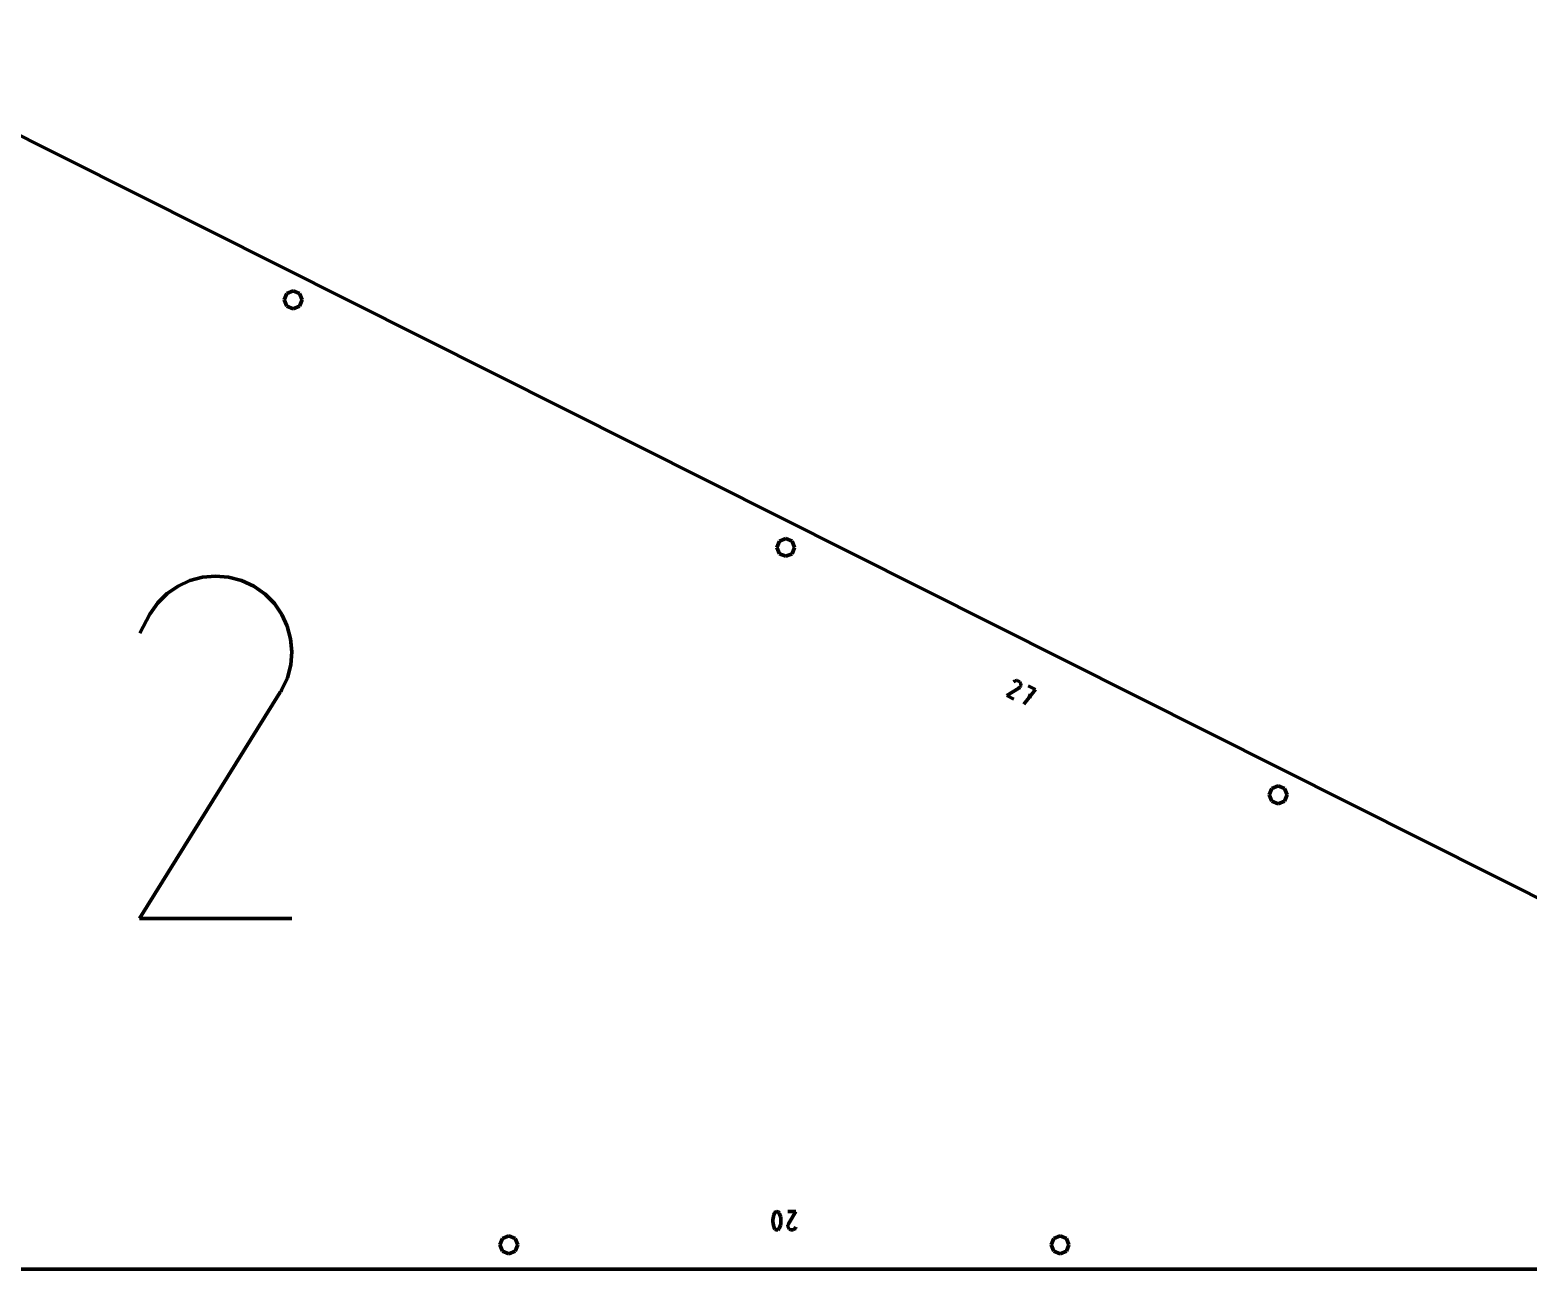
# Model space of a CAD drawing. Header units: inches. Extents: x -100 to 100, y -100 to -26.
# Drawn here: x -36.35 to -22.77, y -99.94 to -88.7 of the extents above; entities that cross this region are included whole.
import ezdxf

# ---------------------------------------------------------------- set-up
doc = ezdxf.new("R2010")
doc.units = ezdxf.units.IN
doc.header["$MEASUREMENT"] = 0
for name, color, linetype, lineweight in [('annotation', 7, 'Continuous', 0), ('boundary', 7, 'Continuous', 0), ('hole', 7, 'Continuous', 0)]:
    doc.layers.add(name, color=color, linetype=linetype, lineweight=lineweight)

msp = doc.modelspace()

# ---------------------------------------------------------------- linework, layer by layer
at = {"layer": 'annotation', "color": 1, "lineweight": 70}
for p, q in [((-35.010927, -93.743223), (-35.10893, -93.810803)), ((-34.903807, -93.693851), (-35.010927, -93.743223)), ((-34.790193, -93.663371), (-34.903807, -93.693851)), ((-34.67271, -93.652462), (-34.790193, -93.663371)), ((-34.553981, -93.661808), (-34.67271, -93.652462)), ((-34.43663, -93.692089), (-34.553981, -93.661808)), ((-34.32328, -93.743988), (-34.43663, -93.692089)), ((-34.2219, -93.815977), (-34.32328, -93.743988)), ((-34.32328, -93.743988), (-34.32328, -93.743988)), ((-35.195194, -93.895912), (-35.267093, -93.997866)), ((-35.10893, -93.810803), (-35.195194, -93.895912)), ((-34.137135, -93.902364), (-34.2219, -93.815977)), ((-34.06974, -94.0005), (-34.137135, -93.902364)), ((-35.267093, -93.997866), (-35.357695, -94.171665)), ((-34.020467, -94.107739), (-34.06974, -94.0005)), ((-33.990071, -94.221433), (-34.020467, -94.107739)), ((-33.979304, -94.338933), (-33.990071, -94.221433)), ((-33.988922, -94.457594), (-33.979304, -94.338933)), ((-34.072323, -94.687801), (-34.019677, -94.574765)), ((-34.019677, -94.574765), (-33.988922, -94.457594)), ((-35.359643, -96.75936), (-34.084598, -94.706701)), ((-34.084598, -94.706701), (-34.083074, -94.704815)), ((-34.084598, -94.706701), (-34.084598, -94.706701)), ((-34.083074, -94.704815), (-34.081612, -94.702913)), ((-34.081612, -94.702913), (-34.080204, -94.700978)), ((-34.080204, -94.700978), (-34.078838, -94.698996)), ((-34.078838, -94.698996), (-34.077506, -94.69695)), ((-34.077506, -94.69695), (-34.076198, -94.694823)), ((-34.076198, -94.694823), (-34.074905, -94.6926)), ((-34.074905, -94.6926), (-34.073617, -94.690265)), ((-34.073617, -94.690265), (-34.072323, -94.687801)), ((-34.072323, -94.687801), (-34.072323, -94.687801)), ((-27.494458, -94.736375), (-27.384262, -94.668889)), ((-27.423756, -94.606635), (-27.432257, -94.612765)), ((-27.417873, -94.603488), (-27.423756, -94.606635)), ((-27.411709, -94.601492), (-27.417873, -94.603488)), ((-27.405403, -94.600615), (-27.411709, -94.601492)), ((-27.399099, -94.600826), (-27.405403, -94.600615)), ((-27.392939, -94.602097), (-27.399099, -94.600826)), ((-27.387063, -94.604395), (-27.392939, -94.602097)), ((-27.381614, -94.607691), (-27.387063, -94.604395)), ((-27.384262, -94.668889), (-27.384144, -94.668835)), ((-27.384262, -94.668889), (-27.384262, -94.668889)), ((-27.384144, -94.668835), (-27.384029, -94.668779)), ((-27.384029, -94.668779), (-27.383915, -94.668721)), ((-27.383915, -94.668721), (-27.383802, -94.668659)), ((-27.383802, -94.668659), (-27.383689, -94.668593)), ((-27.383689, -94.668593), (-27.383576, -94.668523)), ((-27.383576, -94.668523), (-27.383461, -94.668447)), ((-27.383461, -94.668447), (-27.383343, -94.668367)), ((-27.383343, -94.668367), (-27.383222, -94.66828)), ((-27.383222, -94.66828), (-27.377993, -94.664142)), ((-27.383222, -94.66828), (-27.383222, -94.66828)), ((-27.376733, -94.611955), (-27.381614, -94.607691)), ((-27.377993, -94.664142), (-27.373711, -94.659281)), ((-27.372562, -94.617156), (-27.376733, -94.611955)), ((-27.373711, -94.659281), (-27.370404, -94.653842)), ((-27.369445, -94.623029), (-27.372562, -94.617156)), ((-27.372562, -94.617156), (-27.372562, -94.617156)), ((-27.370404, -94.653842), (-27.368098, -94.647968)), ((-27.367468, -94.629191), (-27.369445, -94.623029)), ((-27.368098, -94.647968), (-27.366822, -94.641806)), ((-27.366602, -94.635499), (-27.367468, -94.629191)), ((-27.366822, -94.641806), (-27.366602, -94.635499)), ((-27.33982, -94.814042), (-27.232243, -94.682151)), ((-27.232243, -94.682151), (-27.298266, -94.64899)), ((-27.428519, -94.769493), (-27.494458, -94.736375)), ((-27.26545, -94.748266), (-27.298457, -94.731688)), ((-33.979773, -96.75936), (-35.359643, -96.75936)), ((-29.610999, -99.460134), (-29.614205, -99.47589)), ((-29.60619, -99.444689), (-29.610999, -99.460134)), ((-29.599777, -99.429679), (-29.60619, -99.444689)), ((-29.597628, -99.426124), (-29.599777, -99.429679)), ((-29.599777, -99.429679), (-29.599777, -99.429679)), ((-29.59495, -99.423091), (-29.597628, -99.426124)), ((-29.591832, -99.42061), (-29.59495, -99.423091)), ((-29.588365, -99.41871), (-29.591832, -99.42061)), ((-29.584638, -99.417421), (-29.588365, -99.41871)), ((-29.580741, -99.416772), (-29.584638, -99.417421)), ((-29.576764, -99.416792), (-29.580741, -99.416772)), ((-29.572796, -99.417511), (-29.576764, -99.416792)), ((-29.568927, -99.418957), (-29.572796, -99.417511)), ((-29.568927, -99.418957), (-29.568927, -99.418957)), ((-29.567381, -99.419782), (-29.568927, -99.418957)), ((-29.565914, -99.420709), (-29.567381, -99.419782)), ((-29.564528, -99.421732), (-29.565914, -99.420709)), ((-29.563228, -99.422848), (-29.564528, -99.421732)), ((-29.562018, -99.424053), (-29.563228, -99.422848)), ((-29.560902, -99.425342), (-29.562018, -99.424053)), ((-29.559883, -99.426711), (-29.560902, -99.425342)), ((-29.558965, -99.428154), (-29.559883, -99.426711)), ((-29.558153, -99.429669), (-29.558965, -99.428154)), ((-29.551771, -99.44471), (-29.558153, -99.429669)), ((-29.558153, -99.429669), (-29.558153, -99.429669)), ((-29.546985, -99.460178), (-29.551771, -99.44471)), ((-29.543794, -99.475949), (-29.546985, -99.460178)), ((-29.479745, -99.41676), (-29.405808, -99.41676)), ((-29.405808, -99.41676), (-29.474128, -99.526746)), ((-29.614205, -99.47589), (-29.615808, -99.491834)), ((-29.615808, -99.491834), (-29.615808, -99.507843)), ((-29.615808, -99.507843), (-29.614205, -99.523794)), ((-29.614205, -99.523794), (-29.610999, -99.539563)), ((-29.610999, -99.539563), (-29.60619, -99.555029)), ((-29.60619, -99.555029), (-29.599777, -99.570067)), ((-29.599777, -99.570067), (-29.599777, -99.570067)), ((-29.599777, -99.570067), (-29.598962, -99.571584)), ((-29.598962, -99.571584), (-29.598037, -99.573035)), ((-29.598037, -99.573035), (-29.59701, -99.574412)), ((-29.59701, -99.574412), (-29.595889, -99.575709)), ((-29.595889, -99.575709), (-29.594679, -99.576917)), ((-29.594679, -99.576917), (-29.593388, -99.57803)), ((-29.593388, -99.57803), (-29.592022, -99.57904)), ((-29.592022, -99.57904), (-29.59059, -99.579941)), ((-29.59059, -99.579941), (-29.589097, -99.580726)), ((-29.589097, -99.580726), (-29.589097, -99.580726)), ((-29.589097, -99.580726), (-29.585197, -99.582204)), ((-29.585197, -99.582204), (-29.581206, -99.582947)), ((-29.581206, -99.582947), (-29.577211, -99.582985)), ((-29.577211, -99.582985), (-29.573303, -99.582347)), ((-29.573303, -99.582347), (-29.569569, -99.581063)), ((-29.569569, -99.581063), (-29.566099, -99.579163)), ((-29.566099, -99.579163), (-29.56298, -99.576675)), ((-29.56298, -99.576675), (-29.560302, -99.57363)), ((-29.560302, -99.57363), (-29.558153, -99.570056)), ((-29.558153, -99.570056), (-29.551771, -99.555049)), ((-29.558153, -99.570056), (-29.558153, -99.570056)), ((-29.551771, -99.555049), (-29.546985, -99.539607)), ((-29.546985, -99.539607), (-29.543794, -99.523853)), ((-29.542199, -99.491901), (-29.543794, -99.475949)), ((-29.543794, -99.523853), (-29.542199, -99.50791)), ((-29.542199, -99.50791), (-29.542199, -99.491901)), ((-29.479254, -99.540094), (-29.47977, -99.546452)), ((-29.47977, -99.546452), (-29.479193, -99.552748)), ((-29.477607, -99.533815), (-29.479254, -99.540094)), ((-29.479193, -99.552748), (-29.477564, -99.55884)), ((-29.474786, -99.527759), (-29.477607, -99.533815)), ((-29.477564, -99.55884), (-29.474924, -99.564586)), ((-29.474924, -99.564586), (-29.471313, -99.569844)), ((-29.474716, -99.527627), (-29.474786, -99.527759)), ((-29.474786, -99.527759), (-29.474786, -99.527759)), ((-29.474647, -99.527502), (-29.474716, -99.527627)), ((-29.474578, -99.527382), (-29.474647, -99.527502)), ((-29.474508, -99.527269), (-29.474578, -99.527382)), ((-29.474437, -99.527159), (-29.474508, -99.527269)), ((-29.474363, -99.527053), (-29.474437, -99.527159)), ((-29.474288, -99.526949), (-29.474363, -99.527053)), ((-29.47421, -99.526847), (-29.474288, -99.526949)), ((-29.474128, -99.526746), (-29.47421, -99.526847)), ((-29.474128, -99.526746), (-29.474128, -99.526746)), ((-29.471313, -99.569844), (-29.466771, -99.574473)), ((-29.466771, -99.574473), (-29.461339, -99.57833)), ((-29.461339, -99.57833), (-29.461339, -99.57833)), ((-29.461339, -99.57833), (-29.455265, -99.581111)), ((-29.455265, -99.581111), (-29.448977, -99.582734)), ((-29.448977, -99.582734), (-29.442616, -99.583234)), ((-29.442616, -99.583234), (-29.436321, -99.58265)), ((-29.436321, -99.58265), (-29.430233, -99.581017)), ((-29.430233, -99.581017), (-29.424493, -99.578371)), ((-29.424493, -99.578371), (-29.419242, -99.57475)), ((-29.419242, -99.57475), (-29.41462, -99.57019)), ((-29.41462, -99.57019), (-29.410767, -99.564727)), ((-29.410767, -99.564727), (-29.405913, -99.555414))]:
    msp.add_line(p, q, dxfattribs=at)
at = {"layer": 'boundary', "color": 5, "lineweight": 70}
for p, q in [((-15.979199, -99.9375), (-38.354745, -88.699124)), ((-43.042434, -99.9375), (-15.979199, -99.9375))]:
    msp.add_line(p, q, dxfattribs=at)
at = {"layer": 'hole', "color": 5, "lineweight": 70}
for p, q in [((-34.048463, -91.147569), (-34.024686, -91.090166)), ((-34.024686, -91.204971), (-34.048463, -91.147569)), ((-34.024686, -91.090166), (-33.967284, -91.06639)), ((-33.967284, -91.06639), (-33.909881, -91.090166)), ((-33.909881, -91.090166), (-33.886104, -91.147569)), ((-33.886104, -91.147569), (-33.909881, -91.204971)), ((-33.967284, -91.228748), (-34.024686, -91.204971)), ((-33.909881, -91.204971), (-33.967284, -91.228748)), ((-29.580376, -93.391717), (-29.556599, -93.334314)), ((-29.556599, -93.334314), (-29.499197, -93.310538)), ((-29.499197, -93.310538), (-29.441794, -93.334314)), ((-29.441794, -93.334314), (-29.418017, -93.391717)), ((-29.556599, -93.449119), (-29.580376, -93.391717)), ((-29.499197, -93.472896), (-29.556599, -93.449119)), ((-29.441794, -93.44912), (-29.499197, -93.472896)), ((-29.418017, -93.391717), (-29.441794, -93.44912)), ((-25.112289, -95.635865), (-25.088513, -95.578462)), ((-25.088513, -95.693267), (-25.112289, -95.635865)), ((-25.088513, -95.578462), (-25.03111, -95.554686)), ((-25.03111, -95.554686), (-24.973707, -95.578462)), ((-24.973707, -95.578462), (-24.949931, -95.635865)), ((-24.949931, -95.635865), (-24.973707, -95.693267)), ((-25.03111, -95.717044), (-25.088513, -95.693267)), ((-24.973707, -95.693267), (-25.03111, -95.717044)), ((-32.091996, -99.71875), (-32.068219, -99.661347)), ((-32.068219, -99.776152), (-32.091996, -99.71875)), ((-32.068219, -99.661347), (-32.010817, -99.637571)), ((-32.010817, -99.637571), (-31.953414, -99.661347)), ((-31.953414, -99.661347), (-31.929637, -99.71875)), ((-31.929637, -99.71875), (-31.953414, -99.776153)), ((-27.091996, -99.71875), (-27.068219, -99.661347)), ((-27.068219, -99.776152), (-27.091996, -99.71875)), ((-27.068219, -99.661347), (-27.010817, -99.637571)), ((-27.010817, -99.637571), (-26.953414, -99.661347)), ((-26.953414, -99.661347), (-26.929637, -99.71875)), ((-26.929637, -99.71875), (-26.953414, -99.776153)), ((-32.010817, -99.799929), (-32.068219, -99.776152)), ((-31.953414, -99.776153), (-32.010817, -99.799929)), ((-27.010817, -99.799929), (-27.068219, -99.776152)), ((-26.953414, -99.776153), (-27.010817, -99.799929))]:
    msp.add_line(p, q, dxfattribs=at)

doc.saveas('drawing.dxf')
